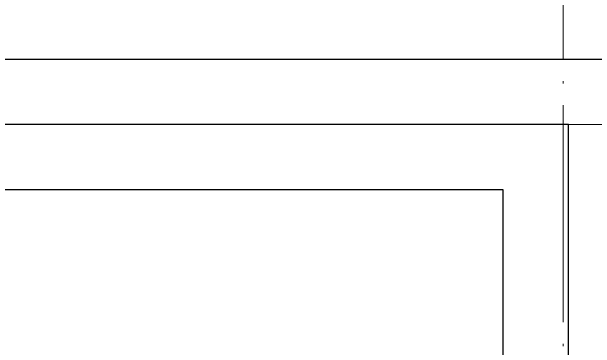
# Model space of a CAD drawing. Header units: inches. Extents: x -50945 to 250244, y -404780 to 18493.
# Drawn here: x 109784 to 110858, y -275871 to -275250 of the extents above; entities that cross this region are included whole.
import ezdxf

# ---------------------------------------------------------------- set-up
doc = ezdxf.new("R2010")
doc.units = ezdxf.units.IN
doc.header["$MEASUREMENT"] = 0
doc.linetypes.add('DOTE', pattern=[2.42, 2, -0.2, 0.02, -0.2])
for name, color, linetype in [('D-ARCHI', 250, 'Continuous'), ('IBS-003-建筑窗框', 3, 'Continuous'), ('IBS-63-原建筑窗', 63, 'Continuous')]:
    doc.layers.add(name, color=color, linetype=linetype)

msp = doc.modelspace()

# ---------------------------------------------------------------- linework, layer by layer
at = {"layer": 'D-ARCHI', "color": 251, "linetype": 'DOTE', "lineweight": 5, "ltscale": 200}
for p, q in [((110798.67, -280178.62), (110798.67, -272638.38)), ((116438.67, -275458.38), (96111.41, -275458.38))]:
    msp.add_line(p, q, dxfattribs=at)
at = {"layer": 'IBS-003-建筑窗框', "color": 251, "ltscale": 10}
for p, q in [((110918.67, -275338.38), (105378.67, -275338.38)), ((110688.67, -275578.38), (105618.67, -275578.38)), ((110688.67, -276838.62), (110688.67, -275578.38))]:
    msp.add_line(p, q, dxfattribs=at)
at = {"layer": 'IBS-63-原建筑窗'}
for p, q in [((110808.67, -275458.38), (105498.67, -275458.38)), ((110808.67, -276838.62), (110808.67, -275458.38))]:
    msp.add_line(p, q, dxfattribs=at)

doc.saveas('drawing.dxf')
